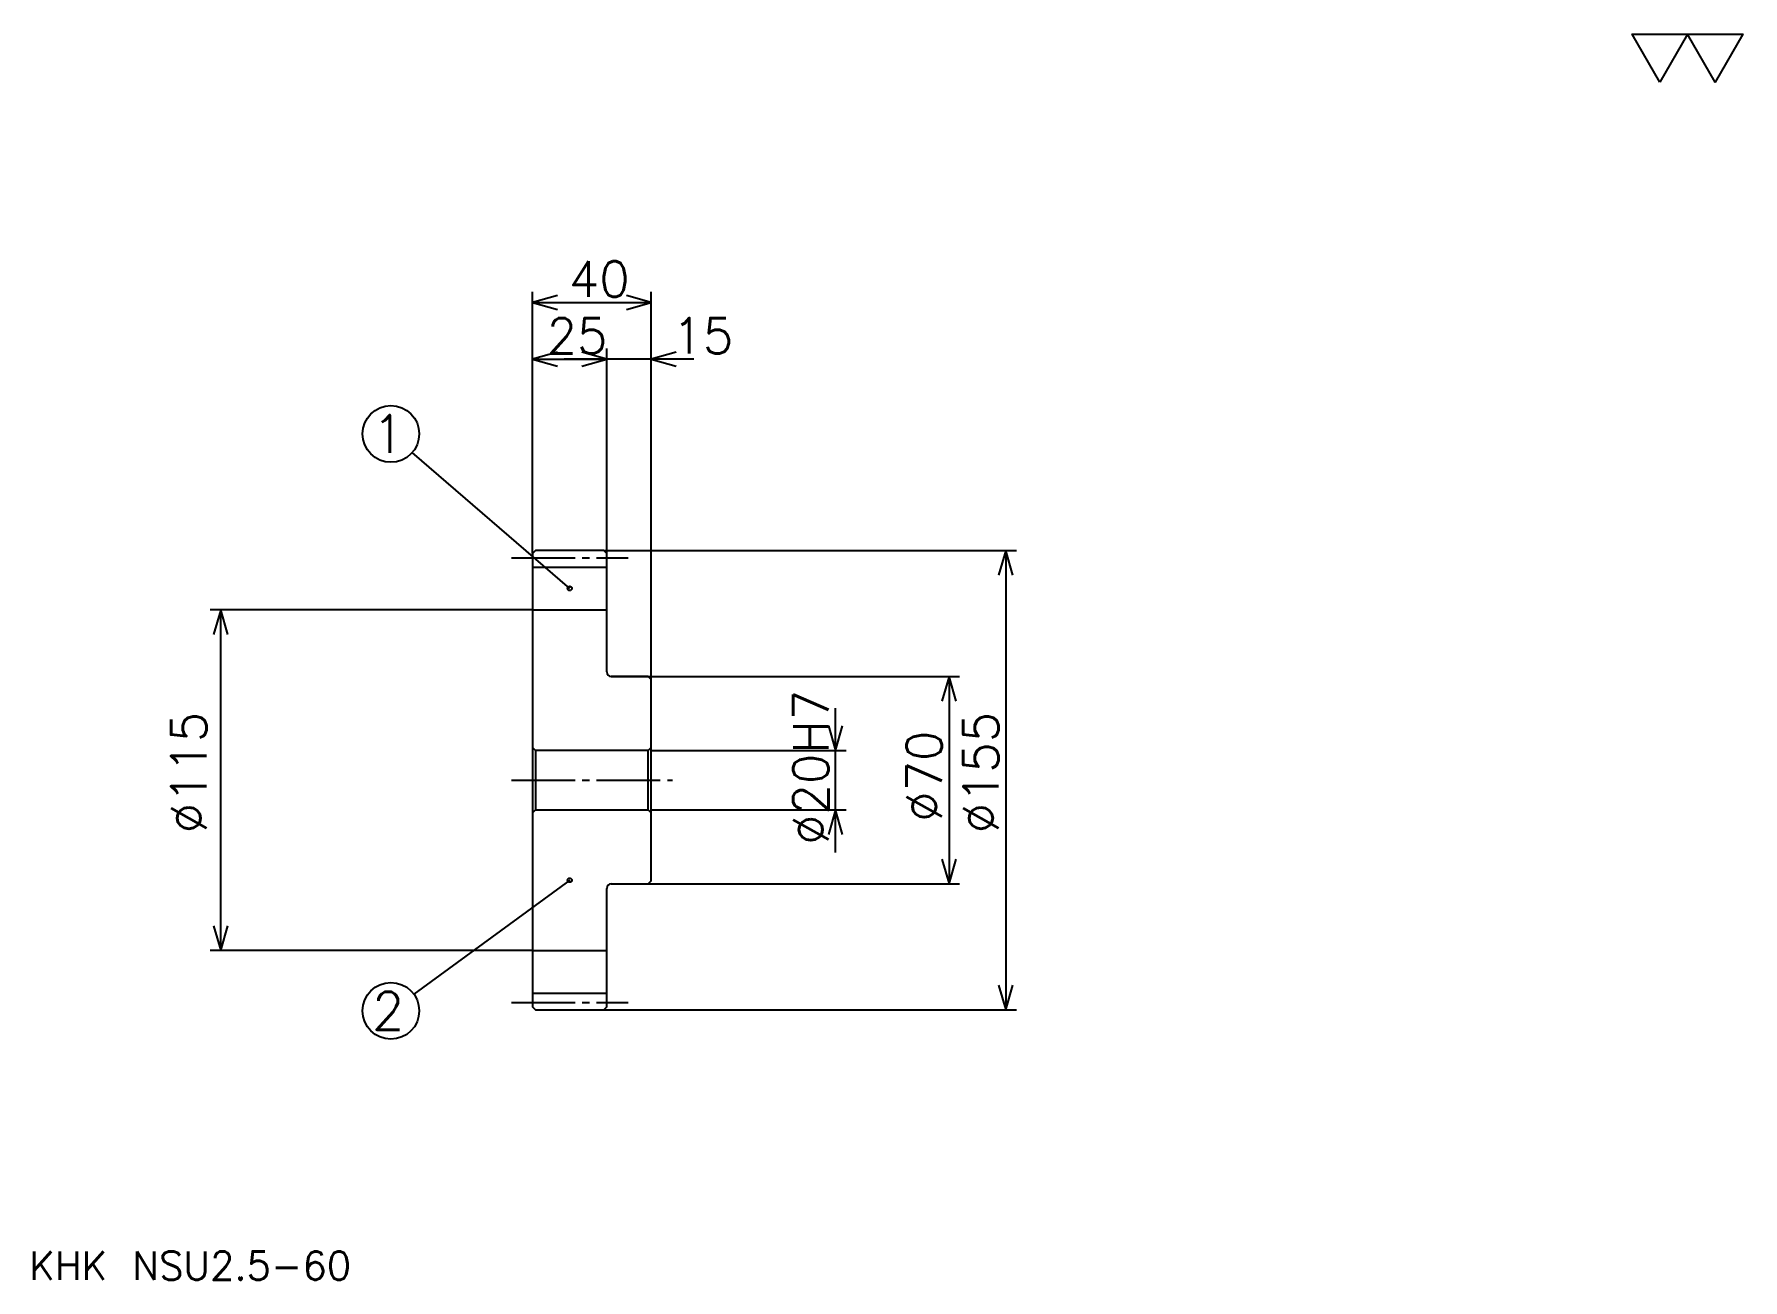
# Model space of a CAD drawing. Extents: x 26 to 602, y 26 to 447.
import ezdxf

# ---------------------------------------------------------------- set-up
doc = ezdxf.new("R2010")
doc.units = 0
doc.linetypes.add('DASHDOT', pattern=[28.695651, 21.521739, -2.391304, 2.391304, -2.391304])
doc.layers.get('0').update_dxf_attribs({"linetype": 'CONTINUOUS'})
doc.layers.add('DASHDOT', color=6, linetype='DASHDOT')
doc.styles.add('KANJI', font='TXT', dxfattribs={"bigfont": 'BIGFONT'})

msp = doc.modelspace()

# ---------------------------------------------------------------- linework, layer by layer
at = {"color": 5}
for p, q in [((193.695663, 272.391296), (193.695663, 359.67392)), ((233.695663, 272.391296), (233.695663, 359.67392)), ((193.695663, 356.086975), (233.695663, 356.086975)), ((218.695663, 272.391296), (218.695663, 340.543488)), ((193.695663, 336.956543), (218.695663, 336.956543)), ((248.043488, 336.956543), (204.347839, 336.956543)), ((206.195663, 259.578796), (153.106445, 305.462708)), ((193.695663, 271.391296), (193.695663, 272.391296)), ((217.695663, 272.391296), (233.695663, 272.391296)), ((218.695663, 271.391296), (218.695663, 272.391296)), ((233.695663, 272.391296), (356.847839, 272.391296)), ((233.695663, 228.891312), (233.695663, 272.391296)), ((353.260864, 272.391296), (353.260864, 117.391312)), ((193.695663, 252.391312), (84.891312, 252.391312)), ((88.478271, 137.391312), (88.478271, 252.391312)), ((220.195663, 229.891312), (233.695663, 229.891312)), ((233.695663, 229.891312), (337.717407, 229.891312)), ((334.130432, 229.891312), (334.130432, 159.891312)), ((295.869568, 170.543488), (295.869568, 219.239136)), ((233.695663, 204.891312), (299.456543, 204.891312)), ((233.695663, 184.891312), (299.456543, 184.891312)), ((206.195663, 161.141312), (153.592957, 122.70816)), ((220.195663, 159.891312), (233.695663, 159.891312)), ((233.695663, 159.891312), (337.717407, 159.891312)), ((193.695663, 137.391312), (84.891312, 137.391312)), ((217.695663, 117.391312), (233.695663, 117.391312)), ((233.695663, 117.391312), (356.847839, 117.391312))]:
    msp.add_line(p, q, dxfattribs=at)
at = {"color": 4}
for p, q in [((193.695663, 266.766296), (218.695663, 266.766296)), ((193.695663, 252.391312), (218.695663, 252.391312)), ((194.695663, 204.891312), (194.695663, 184.891312)), ((232.695663, 204.891312), (233.695663, 205.891312)), ((232.695663, 184.891312), (233.695663, 183.891312)), ((193.695663, 137.391312), (218.695663, 137.391312)), ((193.695663, 123.016312), (218.695663, 123.016312))]:
    msp.add_line(p, q, dxfattribs=at)
at = {"color": 7}
msp.add_lwpolyline([(573.913025, 430.434784), (564.586914, 446.600006), (601.891296, 446.600006), (592.565186, 430.434784), (583.239136, 446.600006), (573.913025, 430.434784)], dxfattribs=at)
at = {"color": 5}
for points in [[(202.065231, 358.478271), (193.695663, 356.086975), (202.065231, 353.695648)], [(225.326096, 353.695648), (233.695663, 356.086975), (225.326096, 358.478271)], [(202.065231, 339.347839), (193.695663, 336.956543), (202.065231, 334.565216)], [(210.326096, 334.565216), (218.695663, 336.956543), (210.326096, 339.347839)], [(210.326096, 334.565216), (218.695663, 336.956543), (210.326096, 339.347839)], [(242.065231, 339.347839), (233.695663, 336.956543), (242.065231, 334.565216)], [(355.652191, 264.021729), (353.260864, 272.391296), (350.869568, 264.021729)], [(90.869576, 244.021744), (88.478271, 252.391312), (86.086967, 244.021744)], [(336.521759, 221.521744), (334.130432, 229.891312), (331.739136, 221.521744)], [(293.478271, 213.26088), (295.869568, 204.891312), (298.260864, 213.26088)], [(298.260864, 176.521744), (295.869568, 184.891312), (293.478271, 176.521744)], [(331.739136, 168.26088), (334.130432, 159.891312), (336.521759, 168.26088)], [(86.086967, 145.76088), (88.478271, 137.391312), (90.869576, 145.76088)], [(350.869568, 125.76088), (353.260864, 117.391312), (355.652191, 125.76088)]]:
    msp.add_lwpolyline(points, dxfattribs=at)
at = {"color": 4}
for points in [[(218.695663, 231.391312), (218.695663, 271.391296), (217.695663, 272.391296), (194.695663, 272.391296), (193.695663, 271.391296), (193.695663, 183.891312)], [(220.195663, 159.891312), (232.695663, 159.891312), (233.695663, 160.891312), (233.695663, 228.891312), (232.695663, 229.891312), (220.195663, 229.891312)], [(193.695663, 183.891312), (194.695663, 184.891312), (232.695663, 184.891312), (232.695663, 204.891312), (194.695663, 204.891312), (193.695663, 205.891312)], [(193.695663, 183.891312), (193.695663, 118.391312), (194.695663, 117.391312), (217.695663, 117.391312), (218.695663, 118.391312), (218.695663, 158.391312)]]:
    msp.add_lwpolyline(points, dxfattribs=at)
at = {"color": 5}
for centre, radius in [((145.869568, 311.717407), 9.565217), ((206.195663, 259.578796), 0.717391), ((206.195663, 161.141312), 0.717391), ((145.869568, 117.065224), 9.565217)]:
    msp.add_circle(centre, radius, dxfattribs=at)
at = {"color": 4}
for centre, start, end in [((220.195663, 231.391312), 180, 270), ((220.195663, 158.391312), 90, 180)]:
    msp.add_arc(centre, 1.5, start, end, dxfattribs=at)
at = {"layer": 'DASHDOT', "color": 7}
for p, q in [((186.521744, 269.891296), (225.869568, 269.891296)), ((186.521744, 194.891312), (240.869568, 194.891312)), ((186.521744, 119.891312), (225.869568, 119.891312))]:
    msp.add_line(p, q, dxfattribs=at)

# ---------------------------------------------------------------- texts
at = {"color": 7, "style": 'KANJI'}
for s, height, p in [('40', 11.956522, (205.92392, 358)), ('25', 11.956522, (198.42392, 338.869568)), ('15', 11.956522, (240.869568, 338.869568)), ('1', 12.753623, (139.492767, 305.340576)), ('2', 12.753623, (139.492767, 110.688416)), ('KHK NSU2.5-60', 9.565217, (23.913044, 26.304348))]:
    msp.add_text(s, height=height, dxfattribs=at).set_placement(p)
for s, p in [('%%c20H7', (293.478271, 173.070663)), ('%%c115', (83.695663, 176.956528)), ('%%c155', (350.869568, 176.956528)), ('%%c70', (331.739136, 180.842407))]:
    msp.add_text(s, height=11.956522, rotation=90, dxfattribs=at).set_placement(p)

doc.saveas('drawing.dxf')
